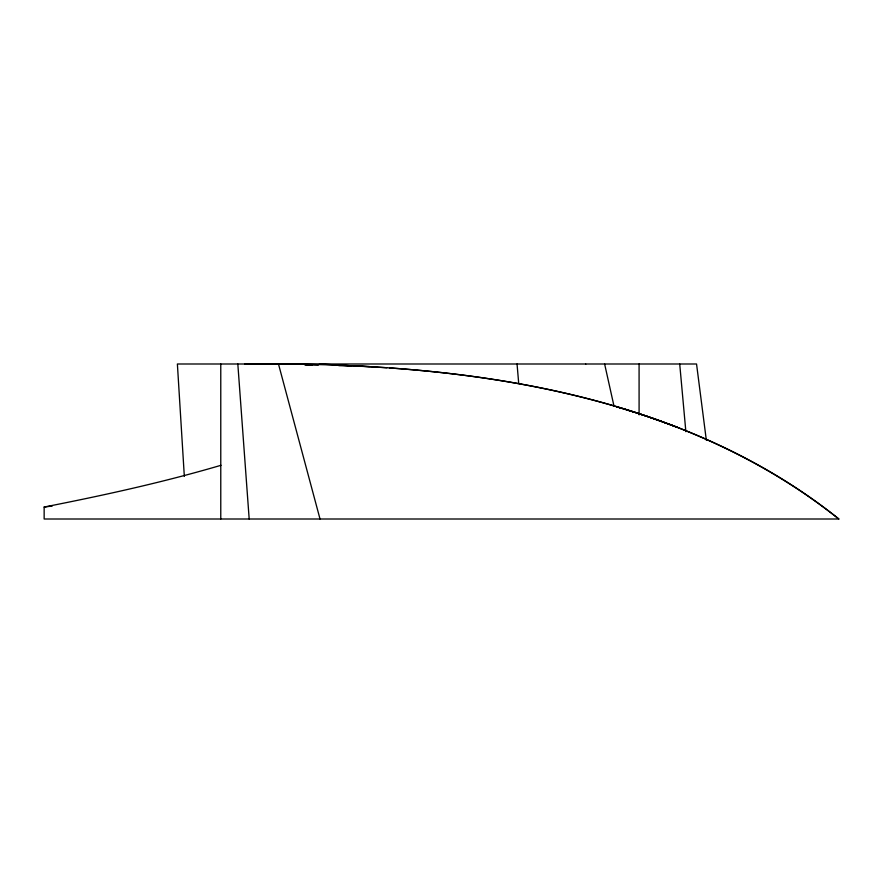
<?xml version="1.0" encoding="UTF-8"?>
<svg xmlns="http://www.w3.org/2000/svg" width="883" height="883" viewBox="0 0 883 883"><rect width="100%" height="100%" fill="white"/><g stroke="black" fill="none" stroke-linecap="round" stroke-linejoin="round"><path stroke-width="1.32" d="M221.015 465.286C162.858 482.383 103.598 495.363 44.15 507.041L44.15 519.005L838.85 519.005C712.46 417.449 548.111 379.116 389.469 367.913M44.15 507.041L52.218 506.036M245.783 364.028L244.768 364.039L271.092 364.238M246.324 364.028L282.582 364.238M319.381 363.995L386.809 367.725M320.021 519.005L278.476 363.995C473.211 364.811 681.963 394.083 838.85 519.005M278.476 363.995L287.582 364.249M304.646 364.723L318.299 365.098M338.785 365.661L351.302 366.004M359.271 366.224L369.513 366.511M306.004 364.789L312.118 364.944L305.01 364.668M618.652 407.427L616.411 406.787L621.213 408.178M619.425 407.67L622.868 408.674M624.281 409.105L626.731 409.844M623.332 408.829L624.711 409.226M626.312 409.723L627.813 410.176M627.394 410.054L630.076 410.871M628.53 410.407L633.012 411.809M631.257 411.235L635.009 412.416M634.734 412.35L636.864 413.012M636.488 412.913L645.628 415.915M638.277 413.487L643.773 415.297M644.535 415.529L647.482 416.533M646.477 416.18L649.336 417.162M648.409 416.842L651.19 417.802M650.341 417.504L670.396 424.712M652.261 418.156L661.4 421.379M662.084 421.644L663.243 422.063M664.38 422.482L666.544 423.277M667.956 423.785L671.257 425.032M670.771 424.844L672.062 425.341M672.405 425.463L673.519 425.893M671.61 425.153L672.813 425.628M673.133 425.738L677.195 427.306L674.435 426.235M604.623 363.995L614.06 406.379M706.345 440.286L696.544 363.995L177.384 363.995L184.326 476.356M679.711 363.995L685.87 431.699M517.052 363.995L518.707 383.377M237.825 363.995L249.183 519.005M639.082 363.995L639.093 414.855M220.772 363.995L220.772 519.005M585.672 363.995A22.947 22.572 -66.9 0 1 585.661 364.359"/></g></svg>
